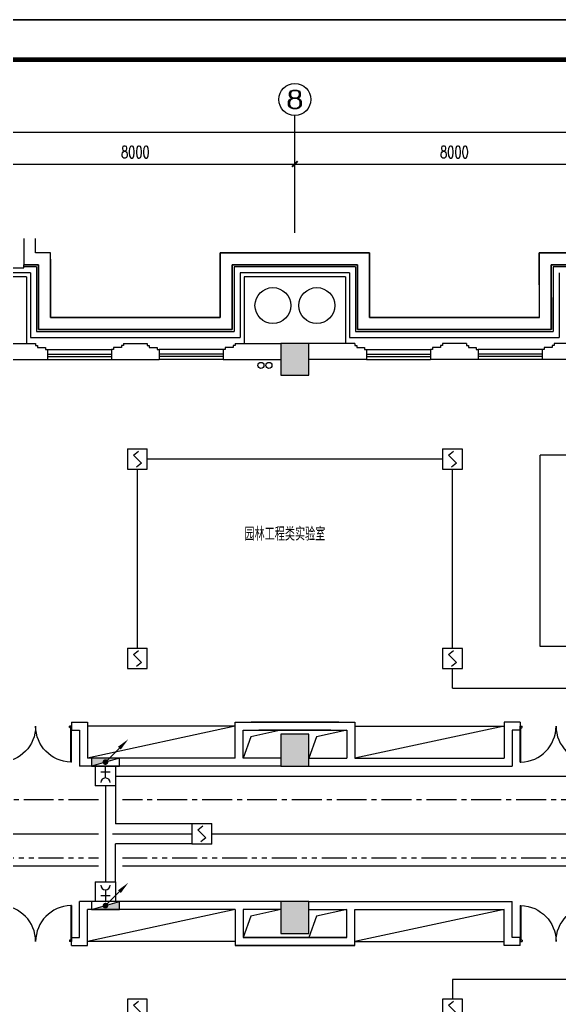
# Model space of a CAD drawing. Extents: x 190999 to 918899, y -200814 to 215286.
# Drawn here: x 221912 to 235442, y 131167 to 155886 of the extents above; entities that cross this region are included whole.
import ezdxf
from ezdxf.enums import TextEntityAlignment as Align

# ---------------------------------------------------------------- set-up
doc = ezdxf.new("R2010")
doc.units = 0
doc.header["$LTSCALE"] = 1000
doc.header["$MEASUREMENT"] = 0
doc.linetypes.add('CENTER2', pattern=[1.125, 0.75, -0.125, 0.125, -0.125])
doc.linetypes.add('PHANTOM2', pattern=[1.25, 0.625, -0.125, 0.125, -0.125, 0.125, -0.125])
doc.layers.get('Defpoints').update_dxf_attribs({"color": 1})
for name, color, linetype in [('00-EQUIP', 3, 'Continuous'), ('00-LWIRE', 4, 'Continuous'), ('00-WIRE-4', 6, 'Continuous'), ('A-墙线', 2, 'Continuous'), ('A-外包装修', 250, 'Continuous'), ('A-外窗', 145, 'Continuous'), ('A-家具', 250, 'Continuous'), ('A-门', 167, 'Continuous'), ('AXIS', 3, 'Continuous'), ('AXIS_TEXT', 7, 'Continuous'), ('COLUMN', 2, 'Continuous'), ('EQUIP_消火栓', 1, 'Continuous'), ('PUB_HATCH', 250, 'Continuous'), ('图框', 189, 'Continuous'), ('屋面排水', 4, 'Continuous'), ('房间名称', 7, 'Continuous'), ('洞口线', 165, 'Continuous'), ('雨水管', 151, 'Continuous')]:
    doc.layers.add(name, color=color, linetype=linetype)
doc.styles.add('_TCH_AXIS', font='COMPLEX', dxfattribs={"bigfont": 'GBCBIG'})
doc.styles.add('_TCH_DIM', font='SIMPLEX', dxfattribs={"bigfont": 'GBCBIG'})
doc.styles.add('COMPLEX', font='COMPLEX')
doc.styles.add('DIM_FONT', font='SIMPLEX', dxfattribs={"width": 0.7, "bigfont": 'GBCBIG'})
doc.styles.get("Standard").update_dxf_attribs({"font": 'simhei.ttf'})
doc.styles.add('XXK', font='romans.shx', dxfattribs={"width": 0.75, "bigfont": 'hzf.shx'})
doc.linetypes.add('BIG-DLINE', pattern='A,1,-0.15,["D",XXK,S=0.2,R=0,X=-0.1,Y=-0.09],-0.2', length=1.35)
doc.linetypes.add('XLINE', pattern='A,1,-0.2,["X",XXK,S=0.2,R=0,X=-0.1,Y=-0.09],-0.15', length=1.35)
doc.dimstyles.new('DIMN', dxfattribs={"dimtxt": 300, "dimasz": 100, "dimexe": 250, "dimexo": 300, "dimgap": 150, "dimtad": 1, "dimdec": 0, "dimzin": 0, "dimdsep": 46, "dimtxsty": 'DIM_FONT', "dimblk": 'ARCHTICK', "dimcen": 0.09, "dimclrt": 7, "dimazin": 2, "dimtfac": 1, "dimtdec": 0, "dimtix": 1, "dimtmove": 2, "dimatfit": 3, "dimfxl": 0, "dimtolj": 1, "dimtzin": 0, "dimarcsym": 0})

# ---------------------------------------------------------------- blocks, each defined once
blk = doc.blocks.new('TJAD_TK_A0')
at = {"layer": '图框'}
blk.add_line((2162, 399.3), (973, 399.3), dxfattribs=at)
at = {"layer": '图框', "const_width": 1.2}
blk.add_lwpolyline([(2152, -431.7), (2152, 389.3), (998, 389.3), (998, -431.7)], close=True, dxfattribs=at)
blk = doc.blocks.new('TJAD_TK_A1')
at = {"layer": '图框'}
blk.add_line((500.38, 356.45), (1341.38, 356.45), dxfattribs=at)
blk = doc.blocks.new('m1800')
at = {"layer": 'A-墙线'}
for p, q in [((-900, -100), (-900, 100)), ((900, -100), (900, 100))]:
    blk.add_line(p, q, dxfattribs=at)
at = {"layer": 'A-门'}
for p, q in [((-900, 900), (-900, 0)), ((-900, 900), (-880, 900)), ((-880, 900), (-880, 50)), ((880, 900), (880, 50)), ((900, 900), (880, 900)), ((900, 900), (900, 0)), ((-900, 50), (-870, 50)), ((-900, 0), (-850, 0)), ((-870, 50), (-870, 30)), ((-870, 30), (-850, 30)), ((-850, 30), (-850, 0)), ((850, 30), (850, 0)), ((870, 30), (850, 30)), ((900, 0), (850, 0)), ((870, 50), (870, 30)), ((900, 50), (870, 50))]:
    blk.add_line(p, q, dxfattribs=at)
for centre, start, end in [((-900, 0), 0, 88.7267), ((900, 0), 91.2733, 180)]:
    blk.add_arc(centre, 900, start, end, dxfattribs=at)
blk = doc.blocks.new('$TwtSys$00000434')
for p, q in [((-0.5, 0.5), (-0.5, -0.5)), ((-0.5, -0.5), (0.5, 0.5)), ((0.5, 0.5), (-0.5, 0.5)), ((0.5, -0.5), (0.5, 0.5)), ((-0.5, -0.5), (0.5, -0.5))]:
    blk.add_line(p, q)
blk.add_solid([(0.5, -0.5), (0.5, 0.5), (-0.5, -0.5)])
blk = doc.blocks.new('_ArchTick')
at = {"const_width": 0.5}
blk.add_lwpolyline([(-0.7, -0.7), (0.7, 0.7)], dxfattribs=at)
blk = doc.blocks.new('*D205')
at = {"layer": 'AXIS', "color": 0, "lineweight": -2}
for p, q in [((220812, 150867), (220812, 152517)), ((228812, 150867), (228812, 152517)), ((220812, 152267), (228812, 152267))]:
    blk.add_line(p, q, dxfattribs=at)
at = {"layer": 'Defpoints', "color": 0}
for p in [(228812, 152267), (220812, 150567), (228812, 150567)]:
    blk.add_point(p, dxfattribs=at)
at = {"layer": 'AXIS', "color": 0, "lineweight": -2, "xscale": 100, "yscale": 100, "zscale": 100, "rotation": 180}
blk.add_blockref('_ArchTick', (220812, 152267), dxfattribs=at)
at = {"layer": 'AXIS', "color": 0, "lineweight": -2, "xscale": 100, "yscale": 100, "zscale": 100}
blk.add_blockref('_ArchTick', (228812, 152267), dxfattribs=at)
at = {"layer": 'AXIS', "color": 7, "insert": (224812, 152567), "char_height": 300, "attachment_point": 5, "style": 'DIM_FONT'}
blk.add_mtext('\\A1;8000', dxfattribs=at)
blk = doc.blocks.new('*D206')
at = {"layer": 'AXIS', "color": 0, "lineweight": -2}
for p, q in [((228812, 150867), (228812, 152517)), ((236812, 150867), (236812, 152517)), ((228812, 152267), (236812, 152267))]:
    blk.add_line(p, q, dxfattribs=at)
at = {"layer": 'Defpoints', "color": 0}
for p in [(236812, 152267), (228812, 150567), (236812, 150567)]:
    blk.add_point(p, dxfattribs=at)
at = {"layer": 'AXIS', "color": 0, "lineweight": -2, "xscale": 100, "yscale": 100, "zscale": 100, "rotation": 180}
blk.add_blockref('_ArchTick', (228812, 152267), dxfattribs=at)
at = {"layer": 'AXIS', "color": 0, "lineweight": -2, "xscale": 100, "yscale": 100, "zscale": 100}
blk.add_blockref('_ArchTick', (236812, 152267), dxfattribs=at)
at = {"layer": 'AXIS', "color": 7, "insert": (232812, 152567), "char_height": 300, "attachment_point": 5, "style": 'DIM_FONT'}
blk.add_mtext('\\A1;8000', dxfattribs=at)
blk = doc.blocks.new('*D214')
at = {"layer": 'AXIS', "color": 0, "lineweight": -2}
for p, q in [((210512, 150867), (210512, 153317)), ((283812, 150867), (283812, 153317)), ((210512, 153067), (283812, 153067))]:
    blk.add_line(p, q, dxfattribs=at)
at = {"layer": 'Defpoints', "color": 0}
for p in [(283812, 153067), (210512, 150567), (283812, 150567)]:
    blk.add_point(p, dxfattribs=at)
at = {"layer": 'AXIS', "color": 0, "lineweight": -2, "xscale": 100, "yscale": 100, "zscale": 100, "rotation": 180}
blk.add_blockref('_ArchTick', (210512, 153067), dxfattribs=at)
at = {"layer": 'AXIS', "color": 0, "lineweight": -2, "xscale": 100, "yscale": 100, "zscale": 100}
blk.add_blockref('_ArchTick', (283812, 153067), dxfattribs=at)
at = {"layer": 'AXIS', "color": 7, "insert": (247162, 153367), "char_height": 300, "attachment_point": 5, "style": 'DIM_FONT'}
blk.add_mtext('\\A1;73300', dxfattribs=at)
blk = doc.blocks.new('_AXISO')
blk.add_circle((0, 0), 0.5)
at = {"layer": 'AXIS_TEXT', "style": 'COMPLEX', "width": 1.041667}
blk.add_attdef('A', text='', height=0.56, dxfattribs=at).set_placement((-0.25, -0.28), (0.25, -0.28), align=Align.FIT)
blk = doc.blocks.new('_LINKPT1')
at = {"color": 0}
blk.add_line((0, 0), (0, 0), dxfattribs=at)
blk = doc.blocks.new('J62IR8YJ')
for p, q in [((-0.5, 1), (0.5, 1)), ((-0.5, 0), (-0.5, 1)), ((0.5, 1), (0.5, 0)), ((0, 0.598), (0, 0.06)), ((0.5, 0), (-0.5, 0)), ((-0.231, 0.312), (0.231, 0.312))]:
    blk.add_line(p, q)
at = {"const_width": 0.04, "flags": 128}
blk.add_lwpolyline([(-0.5, 0), (-0.5, 1), (0.5, 1), (0.5, 0)], close=True, dxfattribs=at)
blk.add_arc((0, 0.829), 0.231, 180, 0)
at = {"xscale": 0.002, "yscale": 0.00200000000000955, "zscale": 0.002}
for p in [(0, 1), (-0.5, 0.5), (0.5, 0.5), (0, 0)]:
    blk.add_blockref('_LINKPT1', p, dxfattribs=at)
at = {"flags": 9}
blk.add_attdef('A', (0, 0), '', height=0.00002, dxfattribs=at)
blk = doc.blocks.new('3S1KCGW2')
for p, q in [((0.5, 0.5), (-0.5, 0.5)), ((-0.5, 0.5), (-0.5, -0.5)), ((0.5, -0.5), (0.5, 0.5)), ((-0.2, 0.2), (0.05, 0.4)), ((0, 0), (-0.2, 0.2)), ((0, 0), (0.2, -0.2)), ((0.2, -0.2), (-0.05, -0.4)), ((-0.5, -0.5), (0.5, -0.5))]:
    blk.add_line(p, q)
at = {"const_width": 0.04, "flags": 128}
blk.add_lwpolyline([(-0.5, -0.5), (-0.5, 0.5), (0.5, 0.5), (0.5, -0.5)], close=True, dxfattribs=at)
at = {"xscale": 0.002, "yscale": 0.002, "zscale": 0.002}
for p in [(0, 0.5), (-0.5, 0), (0.5, 0), (0, -0.5)]:
    blk.add_blockref('_LINKPT1', p, dxfattribs=at)
at = {"flags": 9}
blk.add_attdef('A', (0, 0), '', height=0.00002, dxfattribs=at)
blk = doc.blocks.new('_WRLD1L')
for p, q in [((0.7, 0.7), (0, 0)), ((0.104, 0.104), (0.104, 0.104)), ((-0.104, -0.104), (-0.104, -0.104))]:
    blk.add_line(p, q)
at = {"const_width": 0.142}
blk.add_lwpolyline([(-0.071, 0, 1), (0.071, 0, 1)], format="xyb", close=True, dxfattribs=at)
blk.add_solid([(0.63, 0.77), (0.77, 0.63), (1.15, 1.15)])
at = {"width": 0.8, "flags": 9}
blk.add_attdef('A', (0, 0), '', height=0.00002, dxfattribs=at)

msp = doc.modelspace()

# ---------------------------------------------------------------- hatches: boundary and pattern name
at = {"layer": 'PUB_HATCH'}
for points in [[(229161.6, 147767.4), (228461.6, 147767.4), (228461.6, 146967.4), (229161.6, 146967.4)], [(229161.6, 137967.4), (228461.6, 137967.4), (228461.6, 137167.4), (229161.6, 137167.4)], [(229161.6, 133767.4), (228461.6, 133767.4), (228461.6, 132967.4), (229161.6, 132967.4)]]:
    msp.add_hatch(color=256, dxfattribs=at).paths.add_polyline_path(points)

# ---------------------------------------------------------------- linework, layer by layer
at = {"layer": '00-WIRE-4'}
for p, q in [((232511.6, 144867.4), (225111.6, 144867.4)), ((224861.6, 140117.4), (224861.6, 144617.4)), ((232761.6, 140117.4), (232761.6, 144617.4)), ((232761.6, 139118.6), (232761.6, 139617.4)), ((232761.6, 139118.6), (240561.6, 139118.6)), ((224311.6, 136667.4), (224311.6, 135717.4)), ((226228.3, 135717.4), (224311.6, 135717.4)), ((220707.2, 135467.4), (223886.6, 135467.4)), ((224236.6, 135467.4), (226228.3, 135467.4)), ((226728.3, 135467.4), (237761.6, 135467.4)), ((226228.3, 135217.4), (224311.6, 135217.4)), ((224311.6, 134267.4), (224311.6, 135217.4)), ((240561.6, 131817.4), (232761.6, 131817.4)), ((232761.6, 131817.4), (232761.6, 131317.4))]:
    msp.add_line(p, q, dxfattribs=at)
at = {"layer": '00-WIRE-4', "linetype": 'XLINE'}
for p, q in [((224311.6, 136917.4), (238096.6, 136917.4)), ((224061.6, 136667.4), (224061.6, 134267.4))]:
    msp.add_line(p, q, dxfattribs=at)
at = {"layer": '00-WIRE-4', "linetype": 'CENTER2'}
for p, q in [((223886.6, 136317.4), (215636.6, 136317.4)), ((238486.6, 136317.4), (224486.6, 136317.4))]:
    msp.add_line(p, q, dxfattribs=at)
at = {"layer": '00-WIRE-4', "linetype": 'PHANTOM2'}
for p, q in [((216136.6, 134867.4), (223886.6, 134867.4)), ((224486.6, 134867.4), (272436.6, 134867.4))]:
    msp.add_line(p, q, dxfattribs=at)
at = {"layer": '00-WIRE-4', "linetype": 'BIG-DLINE'}
for p, q in [((216861.6, 134667.4), (223886.6, 134667.4)), ((224486.6, 134667.4), (272436.6, 134667.4))]:
    msp.add_line(p, q, dxfattribs=at)
at = {"layer": 'A-墙线'}
for p, q in [((221211.6, 147767.4), (222311.6, 147767.4)), ((222311.6, 147767.4), (222311.6, 147717.4)), ((222311.6, 147717.4), (222361.6, 147717.4)), ((222361.6, 147717.4), (222361.6, 147667.4)), ((222361.6, 147667.4), (222561.6, 147667.4)), ((222561.6, 147667.4), (222561.6, 147617.4)), ((222561.6, 147617.4), (222611.6, 147617.4)), ((222611.6, 147617.4), (222611.6, 147367.4)), ((224261.6, 147617.4), (224211.6, 147617.4)), ((224211.6, 147617.4), (224211.6, 147367.4)), ((224261.6, 147667.4), (224261.6, 147617.4)), ((224461.6, 147667.4), (224261.6, 147667.4)), ((224461.6, 147717.4), (224461.6, 147667.4)), ((224511.6, 147717.4), (224461.6, 147717.4)), ((224511.6, 147767.4), (225111.6, 147767.4)), ((224511.6, 147767.4), (224511.6, 147717.4)), ((225111.6, 147767.4), (225111.6, 147717.4)), ((225111.6, 147717.4), (225161.6, 147717.4)), ((225161.6, 147717.4), (225161.6, 147667.4)), ((225161.6, 147667.4), (225361.6, 147667.4)), ((225361.6, 147667.4), (225361.6, 147617.4)), ((225361.6, 147617.4), (225411.6, 147617.4)), ((225411.6, 147617.4), (225411.6, 147367.4)), ((227061.6, 147617.4), (227011.6, 147617.4)), ((227011.6, 147617.4), (227011.6, 147367.4)), ((227061.6, 147667.4), (227061.6, 147617.4)), ((227261.6, 147667.4), (227061.6, 147667.4)), ((227261.6, 147717.4), (227261.6, 147667.4)), ((227311.6, 147717.4), (227261.6, 147717.4)), ((227311.6, 147767.4), (228461.6, 147767.4)), ((227311.6, 147767.4), (227311.6, 147717.4)), ((230311.6, 147767.4), (229161.6, 147767.4)), ((230311.6, 147767.4), (230311.6, 147717.4)), ((230311.6, 147717.4), (230361.6, 147717.4)), ((230361.6, 147717.4), (230361.6, 147667.4)), ((230361.6, 147667.4), (230561.6, 147667.4)), ((230561.6, 147667.4), (230561.6, 147617.4)), ((230561.6, 147617.4), (230611.6, 147617.4)), ((230611.6, 147617.4), (230611.6, 147367.4)), ((232261.6, 147617.4), (232211.6, 147617.4)), ((232211.6, 147617.4), (232211.6, 147367.4)), ((232261.6, 147667.4), (232261.6, 147617.4)), ((232461.6, 147667.4), (232261.6, 147667.4)), ((232461.6, 147717.4), (232461.6, 147667.4)), ((232511.6, 147717.4), (232461.6, 147717.4)), ((233111.6, 147767.4), (232511.6, 147767.4)), ((232511.6, 147767.4), (232511.6, 147717.4)), ((233111.6, 147767.4), (233111.6, 147717.4)), ((233111.6, 147717.4), (233161.6, 147717.4)), ((233161.6, 147717.4), (233161.6, 147667.4)), ((233161.6, 147667.4), (233361.6, 147667.4)), ((233361.6, 147667.4), (233361.6, 147617.4)), ((233361.6, 147617.4), (233411.6, 147617.4)), ((233411.6, 147617.4), (233411.6, 147367.4)), ((235061.6, 147617.4), (235011.6, 147617.4)), ((235011.6, 147617.4), (235011.6, 147367.4)), ((235061.6, 147667.4), (235061.6, 147617.4)), ((235261.6, 147667.4), (235061.6, 147667.4)), ((235261.6, 147717.4), (235261.6, 147667.4)), ((235311.6, 147717.4), (235261.6, 147717.4)), ((236461.6, 147767.4), (235311.6, 147767.4)), ((235311.6, 147767.4), (235311.6, 147717.4)), ((221211.6, 147367.4), (222611.6, 147367.4)), ((224211.6, 147367.4), (225411.6, 147367.4)), ((227011.6, 147367.4), (228461.6, 147367.4)), ((230611.6, 147367.4), (229161.6, 147367.4)), ((233411.6, 147367.4), (232211.6, 147367.4)), ((236461.6, 147367.4), (235011.6, 147367.4)), ((223211.6, 138267.4), (223611.6, 138267.4)), ((223611.6, 138267.4), (223611.6, 137367.4)), ((229911.6, 138267.4), (227711.6, 138267.4)), ((234461.6, 138267.4), (234061.6, 138267.4)), ((234061.6, 138267.4), (234061.6, 137367.4)), ((223211.6, 138067.4), (223411.6, 138067.4)), ((223411.6, 138067.4), (223411.6, 137167.4)), ((229711.6, 138067.4), (227911.6, 138067.4)), ((234461.6, 138067.4), (234261.6, 138067.4)), ((234261.6, 138067.4), (234261.6, 137167.4)), ((227311.6, 137367.4), (223611.6, 137367.4)), ((228461.6, 137367.4), (227511.6, 137367.4)), ((229161.6, 137367.4), (230111.6, 137367.4)), ((230311.6, 137367.4), (234061.6, 137367.4)), ((228461.6, 137167.4), (223411.6, 137167.4)), ((229161.6, 137167.4), (234261.6, 137167.4)), ((228461.6, 133767.4), (223411.6, 133767.4)), ((223411.6, 132867.4), (223411.6, 133767.4)), ((229161.6, 133767.4), (234261.6, 133767.4)), ((234261.6, 132867.4), (234261.6, 133767.4)), ((227311.6, 133567.4), (223611.6, 133567.4)), ((223611.6, 132667.4), (223611.6, 133567.4)), ((228461.6, 133567.4), (227511.6, 133567.4)), ((229161.6, 133567.4), (230111.6, 133567.4)), ((230311.6, 133567.4), (234061.6, 133567.4)), ((234061.6, 132667.4), (234061.6, 133567.4)), ((223211.6, 132867.4), (223411.6, 132867.4)), ((230111.6, 132867.4), (227511.6, 132867.4)), ((234461.6, 132867.4), (234261.6, 132867.4)), ((223211.6, 132667.4), (223611.6, 132667.4)), ((230311.6, 132667.4), (227311.6, 132667.4)), ((234461.6, 132667.4), (234061.6, 132667.4))]:
    msp.add_line(p, q, dxfattribs=at)
for points in [[(227311.6, 137367.4), (227311.6, 138267.4), (230311.6, 138267.4), (230311.6, 137367.4)], [(227511.6, 137367.4), (227511.6, 138067.4), (230111.6, 138067.4), (230111.6, 137367.4)], [(227311.6, 133567.4), (227311.6, 132667.4), (230311.6, 132667.4), (230311.6, 133567.4)], [(227511.6, 133567.4), (227511.6, 132867.4), (230111.6, 132867.4), (230111.6, 133567.4)]]:
    msp.add_lwpolyline(points, dxfattribs=at)
at = {"layer": 'A-外包装修'}
for p, q in [((222380.2, 149737.4), (222011.6, 149737.4)), ((222330.2, 149687.4), (222011.6, 149687.4)), ((222331.6, 149687.4), (222331.6, 148067.4)), ((222381.6, 148117.4), (222381.6, 149737.4)), ((227241.6, 148117.4), (227241.6, 149737.4)), ((230380.2, 149737.4), (227243, 149737.4)), ((227291.6, 149687.4), (227291.6, 148067.4)), ((230330.2, 149687.4), (227293, 149687.4)), ((230331.6, 149687.4), (230331.6, 148067.4)), ((230381.6, 148117.4), (230381.6, 149737.4)), ((235241.6, 148117.4), (235241.6, 149737.4)), ((238380.2, 149737.4), (235243, 149737.4)), ((235291.6, 149687.4), (235291.6, 148067.4)), ((238330.2, 149687.4), (235293, 149687.4)), ((222180.2, 149537.4), (219443, 149537.4)), ((222080.2, 149437.4), (219543, 149437.4)), ((222081.6, 149437.4), (222081.6, 147767.4)), ((222181.6, 149537.4), (222181.6, 147917.4)), ((227441.6, 149537.4), (227441.6, 147917.4)), ((230180.2, 149537.4), (227443, 149537.4)), ((227541.6, 149437.4), (227541.6, 147767.4)), ((230080.2, 149437.4), (227543, 149437.4)), ((230081.6, 149437.4), (230081.6, 147767.4)), ((230181.6, 149537.4), (230181.6, 147917.4)), ((235441.6, 149537.4), (235441.6, 147917.4)), ((222381.6, 148117.4), (227241.6, 148117.4)), ((230381.6, 148117.4), (235241.6, 148117.4)), ((222181.6, 147917.4), (227441.6, 147917.4)), ((222331.6, 148067.4), (227291.6, 148067.4)), ((230181.6, 147917.4), (235441.6, 147917.4)), ((230331.6, 148067.4), (235291.6, 148067.4))]:
    msp.add_line(p, q, dxfattribs=at)
msp.add_lwpolyline([(219611.6, 149737.4), (219611.6, 149667.4), (222011.6, 149667.4), (222011.6, 149737.4)], dxfattribs=at)
for centre in [(228261.6, 148717.4), (229361.6, 148717.4)]:
    msp.add_circle(centre, 450, dxfattribs=at)
at = {"layer": 'A-外窗'}
for p, q in [((222611.6, 147617.4), (224211.6, 147617.4)), ((227011.6, 147617.4), (225411.6, 147617.4)), ((230611.6, 147617.4), (232211.6, 147617.4)), ((235011.6, 147617.4), (233411.6, 147617.4)), ((222611.6, 147497.4), (224211.6, 147497.4)), ((222611.6, 147437.4), (224211.6, 147437.4)), ((222611.6, 147367.4), (224211.6, 147367.4)), ((227011.6, 147497.4), (225411.6, 147497.4)), ((227011.6, 147437.4), (225411.6, 147437.4)), ((227011.6, 147367.4), (225411.6, 147367.4)), ((230611.6, 147497.4), (232211.6, 147497.4)), ((230611.6, 147437.4), (232211.6, 147437.4)), ((230611.6, 147367.4), (232211.6, 147367.4)), ((235011.6, 147497.4), (233411.6, 147497.4)), ((235011.6, 147437.4), (233411.6, 147437.4)), ((235011.6, 147367.4), (233411.6, 147367.4))]:
    msp.add_line(p, q, dxfattribs=at)
at = {"layer": 'A-家具'}
for p, q in [((234961.6, 140167.4), (234961.6, 144967.4)), ((236711.6, 144967.4), (234961.6, 144967.4)), ((236711.6, 140167.4), (234961.6, 140167.4)), ((227311.6, 138167.4), (223611.6, 138167.4)), ((227311.6, 138167.4), (223611.6, 137367.4)), ((230311.6, 138167.4), (234061.6, 138167.4)), ((234061.6, 138167.4), (230311.6, 137367.4)), ((227311.6, 133567.4), (223611.6, 132767.4)), ((234061.6, 133567.4), (230311.6, 132767.4)), ((227311.6, 132767.4), (223611.6, 132767.4)), ((230311.6, 132767.4), (234061.6, 132767.4))]:
    msp.add_line(p, q, dxfattribs=at)
at = {"layer": 'AXIS'}
msp.add_line((228811.6, 150537.4), (228811.6, 153486.5), dxfattribs=at)
at = {"layer": 'COLUMN'}
for p, q in [((229161.6, 147767.4), (228461.6, 147767.4)), ((228461.6, 147767.4), (228461.6, 146967.4)), ((229161.6, 146967.4), (229161.6, 147767.4)), ((228461.6, 146967.4), (229161.6, 146967.4)), ((229161.6, 137967.4), (228461.6, 137967.4)), ((228461.6, 137967.4), (228461.6, 137167.4)), ((229161.6, 137167.4), (229161.6, 137967.4)), ((228461.6, 137167.4), (229161.6, 137167.4)), ((229161.6, 133767.4), (228461.6, 133767.4)), ((228461.6, 133767.4), (228461.6, 132967.4)), ((229161.6, 132967.4), (229161.6, 133767.4)), ((228461.6, 132967.4), (229161.6, 132967.4))]:
    msp.add_line(p, q, dxfattribs=at)
at = {"layer": '屋面排水'}
for points in [[(222011.6, 150395.9), (222011.6, 149737.4), (222381.6, 149737.4), (222381.6, 148117.4), (227241.6, 148117.4), (227241.6, 149737.4), (230381.6, 149737.4), (230381.6, 148117.4), (235241.6, 148117.4), (235241.6, 149737.4), (238381.6, 149737.4)], [(238681.6, 150037.4), (234941.6, 150037.4), (234941.6, 148417.4), (230681.6, 148417.4), (230681.6, 150037.4), (226941.6, 150037.4), (226941.6, 148417.4), (222681.6, 148417.4), (222681.6, 150037.4), (222311.6, 150037.4), (222311.6, 150395.9)], [(222681.4, 149883.6), (222681.4, 148417.4), (226941.4, 148417.4), (226941.4, 150037.4), (230681.4, 150037.4), (230681.4, 148417.4), (234942.8, 148417.4), (234941.4, 150037.4), (238681.4, 150037.4)], [(238381.6, 149737.4), (235241.6, 149737.4), (235243, 148117.4), (230381.6, 148117.4), (230381.6, 149737.4), (227241.6, 149737.4), (227241.6, 148117.4), (222381.6, 148117.4), (222381.6, 149737.4), (222011.6, 149737.4)]]:
    msp.add_lwpolyline(points, dxfattribs=at)
at = {"layer": '洞口线'}
for points in [[(228461.6, 138067.4), (227707.5, 137903.2), (227511.6, 137367.4)], [(230111.6, 138067.4), (229357.5, 137903.2), (229161.6, 137367.4)], [(228461.6, 133567.4), (227707.5, 133403.2), (227511.6, 132867.4)], [(230111.6, 133567.4), (229357.5, 133403.2), (229161.6, 132867.4)]]:
    msp.add_lwpolyline(points, dxfattribs=at)
at = {"layer": '雨水管'}
for centre in [(227961.6, 147217.4), (228161.6, 147217.4)]:
    msp.add_circle(centre, 75, dxfattribs=at)

# ---------------------------------------------------------------- block references
at = {"layer": '00-EQUIP', "xscale": 500, "yscale": 500, "zscale": 500}
for name, p in [('3S1KCGW2', (224861.6, 144867.4)), ('3S1KCGW2', (232761.6, 144867.4)), ('3S1KCGW2', (224861.6, 139867.4)), ('3S1KCGW2', (232761.6, 139867.4)), ('J62IR8YJ', (224061.6, 133767.4))]:
    msp.add_blockref(name, p, dxfattribs=at)
at = {"layer": '00-EQUIP', "xscale": 500, "yscale": 500, "zscale": 500, "rotation": 180}
for name, p in [('J62IR8YJ', (224061.6, 137167.4)), ('3S1KCGW2', (226478.3, 135467.4)), ('3S1KCGW2', (224861.6, 131067.4)), ('3S1KCGW2', (232761.6, 131067.4))]:
    msp.add_blockref(name, p, dxfattribs=at)
at = {"layer": '00-LWIRE', "xscale": 500, "yscale": 500, "zscale": 500}
for p in [(224061.6, 137267.4), (224061.6, 133667.4)]:
    msp.add_blockref('_WRLD1L', p, dxfattribs=at)
at = {"layer": 'A-门', "xscale": -1, "rotation": 180}
msp.add_blockref('m1800', (222311.6, 138167.4), dxfattribs=at)
at = {"layer": 'A-门', "rotation": 180}
msp.add_blockref('m1800', (235361.6, 138167.4), dxfattribs=at)
at = {"layer": 'A-门'}
msp.add_blockref('m1800', (222311.6, 132767.4), dxfattribs=at)
at = {"layer": 'A-门', "xscale": -1}
msp.add_blockref('m1800', (235361.6, 132767.4), dxfattribs=at)
at = {"layer": 'AXIS'}
ref = msp.add_blockref('_AXISO', (228811.6, 153886.5), dxfattribs=dict(at, xscale=800, yscale=800, zscale=800))
ref.add_attrib('A', '8', dxfattribs={"layer": 'AXIS_TEXT', "height": 452.5, "style": '_TCH_AXIS', "width": 1.5}).set_placement((228585.4, 153660.2), (229037.9, 153660.2), align=Align.FIT)
at = {"layer": 'EQUIP_消火栓', "xscale": 700, "yscale": 200, "zscale": 700, "rotation": 180}
msp.add_blockref('$TwtSys$00000434', (224061.6, 137267.4), dxfattribs=at)
at = {"layer": 'EQUIP_消火栓', "xscale": 700, "yscale": 200, "zscale": 700}
msp.add_blockref('$TwtSys$00000434', (224061.6, 133667.4), dxfattribs=at)
at = {"layer": '图框', "xscale": 100, "yscale": 100}
for name, p, zscale in [('TJAD_TK_A1', (140960.6, 120241.6), 99.99999999999997), ('TJAD_TK_A0', (93698.6, 115956.8), 100)]:
    msp.add_blockref(name, p, dxfattribs=dict(at, zscale=zscale))

# ---------------------------------------------------------------- texts
at = {"layer": '房间名称', "style": '_TCH_DIM'}
msp.add_text('园林工程类实验室', height=337.59, dxfattribs=at).set_placement((227548.3, 142820.2))

# ---------------------------------------------------------------- dimensions: what is measured, and where the dimension line sits
at = {"layer": 'AXIS'}
for p1, p2, distance, picture, middle in [((210511.6, 150567.4), (283811.6, 150567.4), 2500, '*D214', (247161.6, 153367.4)), ((220811.6, 150567.4), (228811.6, 150567.4), 1700, '*D205', (224811.6, 152567.4)), ((228811.6, 150567.4), (236811.6, 150567.4), 1700, '*D206', (232811.6, 152567.4))]:
    dim = msp.add_aligned_dim(p1=p1, p2=p2, distance=distance, dimstyle='DIMN', dxfattribs=at)
    dim.commit()
    dim.dimension.update_dxf_attribs({"geometry": picture, "text_midpoint": middle})

doc.saveas('drawing.dxf')
